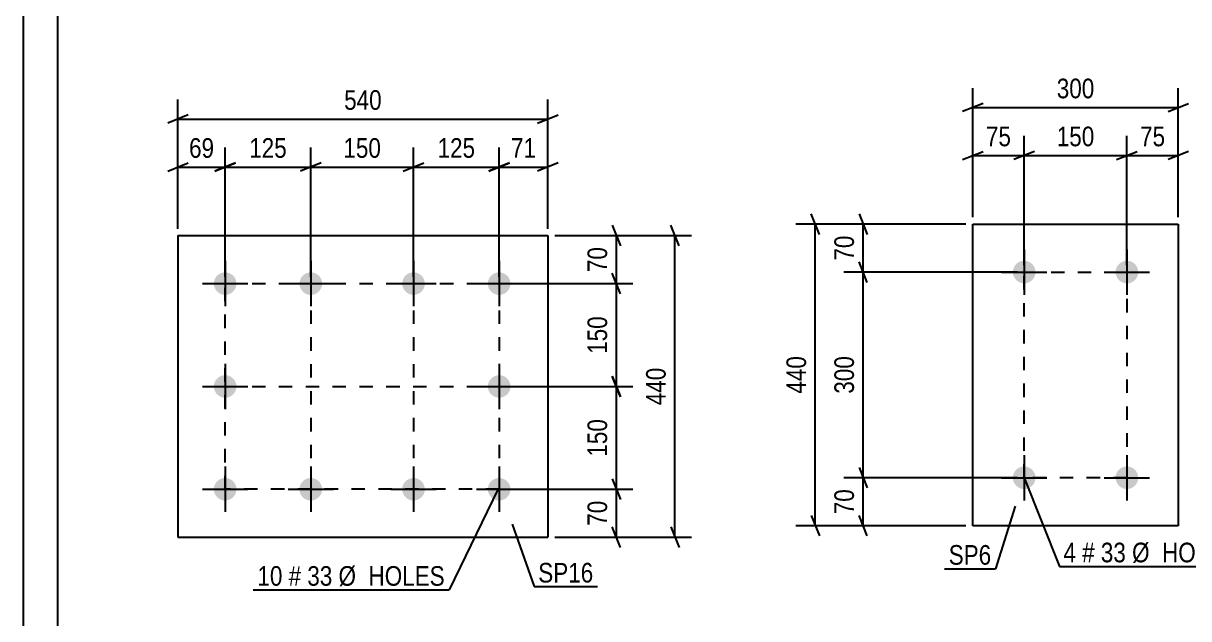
# Model space of a CAD drawing. Header units: millimetres. Extents: x 0 to 594, y 0 to 420.
# Drawn here: x 0 to 170.1, y 168.6 to 255.5 of the extents above; entities that cross this region are included whole.
import ezdxf

# ---------------------------------------------------------------- set-up
doc = ezdxf.new("R2010")
doc.units = ezdxf.units.MM
doc.linetypes.add('DXK_LINE_DOT2', pattern=[3.9198, 1.9599, -1.9599])
doc.styles.add('Arial Narrow', font='ARIALN.TTF', dxfattribs={"height": 0.2})

# ---------------------------------------------------------------- blocks, each defined once
blk = doc.blocks.new('Unknown-348436126-1134')
at = {"color": 5, "linetype": 'Continuous'}
for p, q in [((0, 420), (0, 0)), ((5, 415), (5, 5))]:
    blk.add_line(p, q, dxfattribs=at)
blk = doc.blocks.new('Part-348436126-11018 - 11017')
at = {"color": 2, "linetype": 'Continuous'}
for p, q in [((138.62, 182.17), (138.62, 226.17)), ((138.62, 226.17), (168.62, 226.17)), ((168.62, 226.17), (168.62, 182.17)), ((168.62, 182.17), (138.62, 182.17))]:
    blk.add_line(p, q, dxfattribs=at)
blk = doc.blocks.new('Bolt-348436126-11019 - 11017')
at = {"linetype": 'Continuous'}
for points in [[(146.12, 220.82, -1), (146.12, 217.52, -1)], [(161.12, 220.82, -1), (161.12, 217.52, -1)], [(146.12, 190.82, -1), (146.12, 187.52, -1)], [(161.12, 190.82, -1), (161.12, 187.52, -1)]]:
    blk.add_hatch(color=1, dxfattribs=at).paths.add_polyline_path(points)
at = {"color": 1, "linetype": 'Continuous'}
for p, q in [((146.12, 222.47), (146.12, 215.87)), ((161.12, 222.47), (161.12, 215.87)), ((142.82, 219.17), (149.42, 219.17)), ((157.82, 219.17), (164.42, 219.17)), ((146.12, 192.47), (146.12, 185.87)), ((161.12, 192.47), (161.12, 185.87)), ((142.82, 189.17), (149.42, 189.17)), ((157.82, 189.17), (164.42, 189.17))]:
    blk.add_line(p, q, dxfattribs=at)
blk = doc.blocks.new('Part-348436126-11027 - 11026')
at = {"color": 2, "linetype": 'Continuous'}
for p, q in [((22.58, 224.49), (22.58, 180.49)), ((22.58, 224.49), (76.58, 224.49)), ((76.58, 224.49), (76.58, 180.49)), ((22.58, 180.49), (76.58, 180.49))]:
    blk.add_line(p, q, dxfattribs=at)
blk = doc.blocks.new('Bolt-348436126-11028 - 11026')
at = {"linetype": 'Continuous'}
for points in [[(27.82, 217.49), (27.86, 217.83), (27.96, 218.16), (28.13, 218.46), (28.37, 218.71), (28.64, 218.91), (28.96, 219.05), (29.3, 219.13), (29.64, 219.13), (29.98, 219.05), (30.29, 218.91), (30.57, 218.71), (30.8, 218.46), (30.98, 218.16), (31.08, 217.83), (31.12, 217.49), (31.08, 217.14), (30.98, 216.81), (30.8, 216.52), (30.57, 216.26), (30.29, 216.06), (29.98, 215.92), (29.64, 215.84), (29.3, 215.84), (28.96, 215.92), (28.64, 216.06), (28.37, 216.26), (28.13, 216.52), (27.96, 216.81), (27.86, 217.14)], [(40.32, 217.49), (40.36, 217.83), (40.46, 218.16), (40.63, 218.46), (40.87, 218.71), (41.14, 218.91), (41.46, 219.05), (41.8, 219.13), (42.14, 219.13), (42.48, 219.05), (42.79, 218.91), (43.07, 218.71), (43.3, 218.46), (43.48, 218.16), (43.58, 217.83), (43.62, 217.49), (43.58, 217.14), (43.48, 216.81), (43.3, 216.52), (43.07, 216.26), (42.79, 216.06), (42.48, 215.92), (42.14, 215.84), (41.8, 215.84), (41.46, 215.92), (41.14, 216.06), (40.87, 216.26), (40.63, 216.52), (40.46, 216.81), (40.36, 217.14)], [(55.32, 217.49), (55.36, 217.83), (55.46, 218.16), (55.63, 218.46), (55.87, 218.71), (56.14, 218.91), (56.46, 219.05), (56.8, 219.13), (57.14, 219.13), (57.48, 219.05), (57.79, 218.91), (58.07, 218.71), (58.3, 218.46), (58.48, 218.16), (58.58, 217.83), (58.62, 217.49), (58.58, 217.14), (58.48, 216.81), (58.3, 216.52), (58.07, 216.26), (57.79, 216.06), (57.48, 215.92), (57.14, 215.84), (56.8, 215.84), (56.46, 215.92), (56.14, 216.06), (55.87, 216.26), (55.63, 216.52), (55.46, 216.81), (55.36, 217.14)], [(67.82, 217.49), (67.86, 217.83), (67.96, 218.16), (68.13, 218.46), (68.37, 218.71), (68.64, 218.91), (68.96, 219.05), (69.3, 219.13), (69.64, 219.13), (69.98, 219.05), (70.29, 218.91), (70.57, 218.71), (70.8, 218.46), (70.98, 218.16), (71.08, 217.83), (71.12, 217.49), (71.08, 217.14), (70.98, 216.81), (70.8, 216.52), (70.57, 216.26), (70.29, 216.06), (69.98, 215.92), (69.64, 215.84), (69.3, 215.84), (68.96, 215.92), (68.64, 216.06), (68.37, 216.26), (68.13, 216.52), (67.96, 216.81), (67.86, 217.14)], [(27.82, 202.49), (27.86, 202.83), (27.96, 203.16), (28.13, 203.46), (28.37, 203.71), (28.64, 203.91), (28.96, 204.05), (29.3, 204.13), (29.64, 204.13), (29.98, 204.05), (30.29, 203.91), (30.57, 203.71), (30.8, 203.46), (30.98, 203.16), (31.08, 202.83), (31.12, 202.49), (31.08, 202.14), (30.98, 201.81), (30.8, 201.52), (30.57, 201.26), (30.29, 201.06), (29.98, 200.92), (29.64, 200.84), (29.3, 200.84), (28.96, 200.92), (28.64, 201.06), (28.37, 201.26), (28.13, 201.52), (27.96, 201.81), (27.86, 202.14)], [(67.82, 202.49), (67.86, 202.83), (67.96, 203.16), (68.13, 203.46), (68.37, 203.71), (68.64, 203.91), (68.96, 204.05), (69.3, 204.13), (69.64, 204.13), (69.98, 204.05), (70.29, 203.91), (70.57, 203.71), (70.8, 203.46), (70.98, 203.16), (71.08, 202.83), (71.12, 202.49), (71.08, 202.14), (70.98, 201.81), (70.8, 201.52), (70.57, 201.26), (70.29, 201.06), (69.98, 200.92), (69.64, 200.84), (69.3, 200.84), (68.96, 200.92), (68.64, 201.06), (68.37, 201.26), (68.13, 201.52), (67.96, 201.81), (67.86, 202.14)], [(27.82, 187.49), (27.86, 187.83), (27.96, 188.16), (28.13, 188.46), (28.37, 188.71), (28.64, 188.91), (28.96, 189.05), (29.3, 189.13), (29.64, 189.13), (29.98, 189.05), (30.29, 188.91), (30.57, 188.71), (30.8, 188.46), (30.98, 188.16), (31.08, 187.83), (31.12, 187.49), (31.08, 187.14), (30.98, 186.81), (30.8, 186.52), (30.57, 186.26), (30.29, 186.06), (29.98, 185.92), (29.64, 185.84), (29.3, 185.84), (28.96, 185.92), (28.64, 186.06), (28.37, 186.26), (28.13, 186.52), (27.96, 186.81), (27.86, 187.14)], [(40.32, 187.49), (40.36, 187.83), (40.46, 188.16), (40.63, 188.46), (40.87, 188.71), (41.14, 188.91), (41.46, 189.05), (41.8, 189.13), (42.14, 189.13), (42.48, 189.05), (42.79, 188.91), (43.07, 188.71), (43.3, 188.46), (43.48, 188.16), (43.58, 187.83), (43.62, 187.49), (43.58, 187.14), (43.48, 186.81), (43.3, 186.52), (43.07, 186.26), (42.79, 186.06), (42.48, 185.92), (42.14, 185.84), (41.8, 185.84), (41.46, 185.92), (41.14, 186.06), (40.87, 186.26), (40.63, 186.52), (40.46, 186.81), (40.36, 187.14)], [(55.32, 187.49), (55.36, 187.83), (55.46, 188.16), (55.63, 188.46), (55.87, 188.71), (56.14, 188.91), (56.46, 189.05), (56.8, 189.13), (57.14, 189.13), (57.48, 189.05), (57.79, 188.91), (58.07, 188.71), (58.3, 188.46), (58.48, 188.16), (58.58, 187.83), (58.62, 187.49), (58.58, 187.14), (58.48, 186.81), (58.3, 186.52), (58.07, 186.26), (57.79, 186.06), (57.48, 185.92), (57.14, 185.84), (56.8, 185.84), (56.46, 185.92), (56.14, 186.06), (55.87, 186.26), (55.63, 186.52), (55.46, 186.81), (55.36, 187.14)], [(67.82, 187.49), (67.86, 187.83), (67.96, 188.16), (68.13, 188.46), (68.37, 188.71), (68.64, 188.91), (68.96, 189.05), (69.3, 189.13), (69.64, 189.13), (69.98, 189.05), (70.29, 188.91), (70.57, 188.71), (70.8, 188.46), (70.98, 188.16), (71.08, 187.83), (71.12, 187.49), (71.08, 187.14), (70.98, 186.81), (70.8, 186.52), (70.57, 186.26), (70.29, 186.06), (69.98, 185.92), (69.64, 185.84), (69.3, 185.84), (68.96, 185.92), (68.64, 186.06), (68.37, 186.26), (68.13, 186.52), (67.96, 186.81), (67.86, 187.14)]]:
    blk.add_hatch(color=1, dxfattribs=at).paths.add_polyline_path(points)
at = {"color": 1, "linetype": 'Continuous'}
for p, q in [((29.47, 220.79), (29.47, 214.19)), ((41.97, 220.79), (41.97, 214.19)), ((56.97, 220.79), (56.97, 214.19)), ((69.47, 220.79), (69.47, 214.19)), ((26.17, 217.49), (32.77, 217.49)), ((38.67, 217.49), (45.27, 217.49)), ((53.67, 217.49), (60.27, 217.49)), ((66.17, 217.49), (72.77, 217.49)), ((29.47, 205.79), (29.47, 199.19)), ((69.47, 205.79), (69.47, 199.19)), ((26.17, 202.49), (32.77, 202.49)), ((66.17, 202.49), (72.77, 202.49)), ((29.47, 190.79), (29.47, 184.19)), ((41.97, 190.79), (41.97, 184.19)), ((56.97, 190.79), (56.97, 184.19)), ((69.47, 190.79), (69.47, 184.19)), ((26.17, 187.49), (32.77, 187.49)), ((38.67, 187.49), (45.27, 187.49)), ((53.67, 187.49), (60.27, 187.49)), ((66.17, 187.49), (72.77, 187.49))]:
    blk.add_line(p, q, dxfattribs=at)
blk = doc.blocks.new('Rectangle-348436126-13508 - 11017')
at = {"color": 1, "linetype": 'DXK_LINE_DOT2'}
blk.add_lwpolyline([(146.12, 219.17), (161.12, 219.17), (161.12, 189.17), (146.12, 189.17), (146.12, 219.17)], close=True, dxfattribs=at)
blk = doc.blocks.new('Rectangle-348436126-13461 - 11026')
at = {"color": 1, "linetype": 'DXK_LINE_DOT2'}
blk.add_lwpolyline([(29.47, 217.49), (69.47, 217.49), (69.47, 187.49), (29.47, 187.49), (29.47, 217.49)], close=True, dxfattribs=at)
blk = doc.blocks.new('Line-348436126-14134 - 11026')
at = {"color": 1, "linetype": 'DXK_LINE_DOT2'}
blk.add_line((41.97, 217.49), (41.97, 187.49), dxfattribs=at)
blk = doc.blocks.new('Line-348436126-14141 - 11026')
at = {"color": 1, "linetype": 'DXK_LINE_DOT2'}
blk.add_line((56.97, 217.49), (56.97, 187.49), dxfattribs=at)
blk = doc.blocks.new('Line-348436126-14148 - 11026')
at = {"color": 1, "linetype": 'DXK_LINE_DOT2'}
blk.add_line((29.47, 202.49), (69.47, 202.49), dxfattribs=at)
blk = doc.blocks.new('StraightDimension-348436126-11387 - 11017')
at = {"color": 7, "linetype": 'Continuous'}
for p, q in [((122.02, 190.67), (123.22, 187.67)), ((145.12, 189.17), (119.77, 189.17)), ((122.62, 182.17), (122.62, 189.17)), ((137.62, 182.17), (119.77, 182.17)), ((123.22, 180.67), (122.02, 183.67))]:
    blk.add_line(p, q, dxfattribs=at)
at = {"color": 0}
blk.add_wipeout([(121.87, 188.1), (117.67, 188.1), (117.67, 183.24), (121.87, 183.24)], dxfattribs=at)
at = {"color": 3, "style": 'Arial Narrow'}
blk.add_text('70', height=2.863, rotation=90.0002, dxfattribs=at).set_placement((121.27, 183.84))
blk = doc.blocks.new('StraightDimension-348436126-11386 - 11017')
at = {"color": 7, "linetype": 'Continuous'}
for p, q in [((123.22, 217.67), (122.02, 220.67)), ((145.12, 219.17), (119.77, 219.17)), ((122.62, 189.17), (122.62, 219.17)), ((122.02, 190.67), (123.22, 187.67)), ((145.12, 189.17), (119.77, 189.17))]:
    blk.add_line(p, q, dxfattribs=at)
at = {"color": 0}
blk.add_wipeout([(121.87, 207.51), (117.67, 207.51), (117.67, 200.83), (121.87, 200.83)], dxfattribs=at)
at = {"color": 3, "style": 'Arial Narrow'}
blk.add_text('300', height=2.863, rotation=90.0002, dxfattribs=at).set_placement((121.27, 201.43))
blk = doc.blocks.new('StraightDimension-348436126-11385 - 11017')
at = {"color": 7, "linetype": 'Continuous'}
for p, q in [((122.02, 227.67), (123.22, 224.67)), ((137.62, 226.17), (119.77, 226.17)), ((122.62, 219.17), (122.62, 226.17)), ((123.22, 217.67), (122.02, 220.67)), ((145.12, 219.17), (119.77, 219.17))]:
    blk.add_line(p, q, dxfattribs=at)
at = {"color": 0}
blk.add_wipeout([(121.87, 225.1), (117.67, 225.1), (117.67, 220.24), (121.87, 220.24)], dxfattribs=at)
at = {"color": 3, "style": 'Arial Narrow'}
blk.add_text('70', height=2.863, rotation=90.0002, dxfattribs=at).set_placement((121.27, 220.84))
blk = doc.blocks.new('StraightDimension-348436126-11397 - 11017')
at = {"color": 7, "linetype": 'Continuous'}
for p, q in [((116.22, 224.67), (115.02, 227.67)), ((137.62, 226.17), (112.77, 226.17)), ((115.62, 182.17), (115.62, 226.17)), ((137.62, 182.17), (112.77, 182.17)), ((115.02, 183.67), (116.22, 180.67))]:
    blk.add_line(p, q, dxfattribs=at)
at = {"color": 0}
blk.add_wipeout([(114.87, 207.51), (110.67, 207.51), (110.67, 200.83), (114.87, 200.83)], dxfattribs=at)
at = {"color": 3, "style": 'Arial Narrow'}
blk.add_text('440', height=2.863, rotation=90.0002, dxfattribs=at).set_placement((114.27, 201.43))
blk = doc.blocks.new('StraightDimension-348436126-11401 - 11017')
at = {"color": 7, "linetype": 'Continuous'}
for p, q in [((161.12, 220.17), (161.12, 239.02)), ((168.62, 227.17), (168.62, 239.02)), ((159.62, 235.57), (162.62, 236.77)), ((170.12, 236.77), (167.12, 235.57)), ((161.12, 236.17), (168.62, 236.17))]:
    blk.add_line(p, q, dxfattribs=at)
at = {"color": 0}
blk.add_wipeout([(167.3, 236.92), (167.3, 241.12), (162.44, 241.12), (162.44, 236.92)], dxfattribs=at)
at = {"color": 3, "style": 'Arial Narrow'}
blk.add_text('75', height=2.863, dxfattribs=at).set_placement((163.04, 237.52))
blk = doc.blocks.new('StraightDimension-348436126-11402 - 11017')
at = {"color": 7, "linetype": 'Continuous'}
for p, q in [((146.12, 220.17), (146.12, 239.02)), ((161.12, 220.17), (161.12, 239.02)), ((147.62, 236.77), (144.62, 235.57)), ((159.62, 235.57), (162.62, 236.77)), ((146.12, 236.17), (161.12, 236.17))]:
    blk.add_line(p, q, dxfattribs=at)
at = {"color": 0}
blk.add_wipeout([(156.96, 236.92), (156.96, 241.12), (150.28, 241.12), (150.28, 236.92)], dxfattribs=at)
at = {"color": 3, "style": 'Arial Narrow'}
blk.add_text('150', height=2.863, dxfattribs=at).set_placement((150.88, 237.52))
blk = doc.blocks.new('StraightDimension-348436126-11403 - 11017')
at = {"color": 7, "linetype": 'Continuous'}
for p, q in [((138.62, 227.17), (138.62, 239.02)), ((146.12, 220.17), (146.12, 239.02)), ((137.12, 235.57), (140.12, 236.77)), ((147.62, 236.77), (144.62, 235.57)), ((138.62, 236.17), (146.12, 236.17))]:
    blk.add_line(p, q, dxfattribs=at)
at = {"color": 0}
blk.add_wipeout([(144.8, 236.92), (144.8, 241.12), (139.94, 241.12), (139.94, 236.92)], dxfattribs=at)
at = {"color": 3, "style": 'Arial Narrow'}
blk.add_text('75', height=2.863, dxfattribs=at).set_placement((140.54, 237.52))
blk = doc.blocks.new('StraightDimension-348436126-11413 - 11017')
at = {"color": 7, "linetype": 'Continuous'}
for p, q in [((138.62, 227.17), (138.62, 246.02)), ((168.62, 227.17), (168.62, 246.02)), ((140.12, 243.77), (137.12, 242.57)), ((167.12, 242.57), (170.12, 243.77)), ((138.62, 243.17), (168.62, 243.17))]:
    blk.add_line(p, q, dxfattribs=at)
at = {"color": 0}
blk.add_wipeout([(156.96, 243.92), (156.96, 248.12), (150.28, 248.12), (150.28, 243.92)], dxfattribs=at)
at = {"color": 3, "style": 'Arial Narrow'}
blk.add_text('300', height=2.863, dxfattribs=at).set_placement((150.88, 244.52))
blk = doc.blocks.new('StraightDimension-348436126-11417 - 11026')
at = {"color": 7, "linetype": 'Continuous'}
for p, q in [((85.98, 225.99), (87.18, 222.99)), ((77.58, 224.49), (88.98, 224.49)), ((86.58, 217.49), (86.58, 224.49)), ((87.18, 215.99), (85.98, 218.99)), ((70.47, 217.49), (88.98, 217.49))]:
    blk.add_line(p, q, dxfattribs=at)
at = {"color": 0}
blk.add_wipeout([(85.83, 223.41), (81.63, 223.41), (81.63, 218.56), (85.83, 218.56)], dxfattribs=at)
at = {"color": 3, "style": 'Arial Narrow'}
blk.add_text('70', height=2.863, rotation=90.0002, dxfattribs=at).set_placement((85.23, 219.16))
blk = doc.blocks.new('StraightDimension-348436126-11418 - 11026')
at = {"color": 7, "linetype": 'Continuous'}
for p, q in [((87.18, 215.99), (85.98, 218.99)), ((70.47, 217.49), (88.98, 217.49)), ((86.58, 202.49), (86.58, 217.49)), ((70.47, 202.49), (88.98, 202.49)), ((85.98, 203.99), (87.18, 200.99))]:
    blk.add_line(p, q, dxfattribs=at)
at = {"color": 0}
blk.add_wipeout([(85.83, 213.33), (81.63, 213.33), (81.63, 206.64), (85.83, 206.64)], dxfattribs=at)
at = {"color": 3, "style": 'Arial Narrow'}
blk.add_text('150', height=2.863, rotation=90.0002, dxfattribs=at).set_placement((85.23, 207.24))
blk = doc.blocks.new('StraightDimension-348436126-11419 - 11026')
at = {"color": 7, "linetype": 'Continuous'}
for p, q in [((70.47, 202.49), (88.98, 202.49)), ((87.18, 200.99), (85.98, 203.99)), ((86.58, 187.49), (86.58, 202.49)), ((85.98, 188.99), (87.18, 185.99)), ((70.47, 187.49), (88.98, 187.49))]:
    blk.add_line(p, q, dxfattribs=at)
at = {"color": 0}
blk.add_wipeout([(85.83, 198.33), (81.63, 198.33), (81.63, 191.64), (85.83, 191.64)], dxfattribs=at)
at = {"color": 3, "style": 'Arial Narrow'}
blk.add_text('150', height=2.863, rotation=90.0002, dxfattribs=at).set_placement((85.23, 192.24))
blk = doc.blocks.new('StraightDimension-348436126-11420 - 11026')
at = {"color": 7, "linetype": 'Continuous'}
for p, q in [((85.98, 188.99), (87.18, 185.99)), ((70.47, 187.49), (88.98, 187.49)), ((86.58, 180.49), (86.58, 187.49)), ((77.58, 180.49), (88.98, 180.49)), ((87.18, 178.99), (85.98, 181.99))]:
    blk.add_line(p, q, dxfattribs=at)
at = {"color": 0}
blk.add_wipeout([(85.83, 186.41), (81.63, 186.41), (81.63, 181.56), (85.83, 181.56)], dxfattribs=at)
at = {"color": 3, "style": 'Arial Narrow'}
blk.add_text('70', height=2.863, rotation=90.0002, dxfattribs=at).set_placement((85.23, 182.16))
blk = doc.blocks.new('StraightDimension-348436126-11433 - 11026')
at = {"color": 7, "linetype": 'Continuous'}
for p, q in [((95.73, 222.99), (94.53, 225.99)), ((77.58, 224.49), (97.53, 224.49)), ((95.13, 180.49), (95.13, 224.49)), ((77.58, 180.49), (97.53, 180.49)), ((94.53, 181.99), (95.73, 178.99))]:
    blk.add_line(p, q, dxfattribs=at)
at = {"color": 0}
blk.add_wipeout([(94.38, 205.83), (90.18, 205.83), (90.18, 199.14), (94.38, 199.14)], dxfattribs=at)
at = {"color": 3, "style": 'Arial Narrow'}
blk.add_text('440', height=2.863, rotation=90.0002, dxfattribs=at).set_placement((93.78, 199.74))
blk = doc.blocks.new('StraightDimension-348436126-11437 - 11026')
at = {"color": 7, "linetype": 'Continuous'}
for p, q in [((69.47, 218.49), (69.47, 237.34)), ((76.58, 225.49), (76.58, 237.34)), ((67.97, 233.89), (70.97, 235.09)), ((78.08, 235.09), (75.08, 233.89)), ((69.47, 234.49), (76.58, 234.49))]:
    blk.add_line(p, q, dxfattribs=at)
at = {"color": 0}
blk.add_wipeout([(75.45, 235.24), (75.45, 239.44), (70.6, 239.44), (70.6, 235.24)], dxfattribs=at)
at = {"color": 3, "style": 'Arial Narrow'}
blk.add_text('71', height=2.863, dxfattribs=at).set_placement((71.2, 235.84))
blk = doc.blocks.new('StraightDimension-348436126-11438 - 11026')
at = {"color": 7, "linetype": 'Continuous'}
for p, q in [((56.97, 218.49), (56.97, 237.34)), ((69.47, 218.49), (69.47, 237.34)), ((55.47, 233.89), (58.47, 235.09)), ((70.97, 235.09), (67.97, 233.89)), ((56.97, 234.49), (69.47, 234.49))]:
    blk.add_line(p, q, dxfattribs=at)
at = {"color": 0}
blk.add_wipeout([(66.56, 235.24), (66.56, 239.44), (59.88, 239.44), (59.88, 235.24)], dxfattribs=at)
at = {"color": 3, "style": 'Arial Narrow'}
blk.add_text('125', height=2.863, dxfattribs=at).set_placement((60.48, 235.84))
blk = doc.blocks.new('StraightDimension-348436126-11439 - 11026')
at = {"color": 7, "linetype": 'Continuous'}
for p, q in [((41.97, 218.49), (41.97, 237.34)), ((56.97, 218.49), (56.97, 237.34)), ((43.47, 235.09), (40.47, 233.89)), ((55.47, 233.89), (58.47, 235.09)), ((41.97, 234.49), (56.97, 234.49))]:
    blk.add_line(p, q, dxfattribs=at)
at = {"color": 0}
blk.add_wipeout([(52.81, 235.24), (52.81, 239.44), (46.13, 239.44), (46.13, 235.24)], dxfattribs=at)
at = {"color": 3, "style": 'Arial Narrow'}
blk.add_text('150', height=2.863, dxfattribs=at).set_placement((46.73, 235.84))
blk = doc.blocks.new('StraightDimension-348436126-11440 - 11026')
at = {"color": 7, "linetype": 'Continuous'}
for p, q in [((29.47, 218.49), (29.47, 237.34)), ((41.97, 218.49), (41.97, 237.34)), ((27.97, 233.89), (30.97, 235.09)), ((43.47, 235.09), (40.47, 233.89)), ((29.47, 234.49), (41.97, 234.49))]:
    blk.add_line(p, q, dxfattribs=at)
at = {"color": 0}
blk.add_wipeout([(39.06, 235.24), (39.06, 239.44), (32.38, 239.44), (32.38, 235.24)], dxfattribs=at)
at = {"color": 3, "style": 'Arial Narrow'}
blk.add_text('125', height=2.863, dxfattribs=at).set_placement((32.98, 235.84))
blk = doc.blocks.new('StraightDimension-348436126-11441 - 11026')
at = {"color": 7, "linetype": 'Continuous'}
for p, q in [((22.58, 225.49), (22.58, 237.34)), ((29.47, 218.49), (29.47, 237.34)), ((21.08, 233.89), (24.08, 235.09)), ((30.97, 235.09), (27.97, 233.89)), ((22.58, 234.49), (29.47, 234.49))]:
    blk.add_line(p, q, dxfattribs=at)
at = {"color": 0}
blk.add_wipeout([(28.45, 235.24), (28.45, 239.44), (23.6, 239.44), (23.6, 235.24)], dxfattribs=at)
at = {"color": 3, "style": 'Arial Narrow'}
blk.add_text('69', height=2.863, dxfattribs=at).set_placement((24.2, 235.84))
blk = doc.blocks.new('StraightDimension-348436126-11457 - 11026')
at = {"color": 7, "linetype": 'Continuous'}
for p, q in [((22.58, 225.49), (22.58, 244.34)), ((76.58, 225.49), (76.58, 244.34)), ((24.08, 242.09), (21.08, 240.89)), ((75.08, 240.89), (78.08, 242.09)), ((22.58, 241.49), (76.58, 241.49))]:
    blk.add_line(p, q, dxfattribs=at)
at = {"color": 0}
blk.add_wipeout([(52.92, 242.24), (52.92, 246.44), (46.24, 246.44), (46.24, 242.24)], dxfattribs=at)
at = {"color": 3, "style": 'Arial Narrow'}
blk.add_text('540', height=2.863, dxfattribs=at).set_placement((46.84, 242.84))
blk = doc.blocks.new('Mark-348436126-11846 - 11017')
at = {"color": 0}
blk.add_wipeout([(141.31, 176.48), (141.31, 179.48), (135.1, 179.48), (135.1, 176.48)], dxfattribs=at)
blk.add_wipeout([(141.31, 176.48), (141.31, 179.48), (135.1, 179.48), (135.1, 176.48)], dxfattribs=at)
at = {"color": 30, "linetype": 'Continuous'}
for p in [(144.81, 185), (134.5, 175.88)]:
    blk.add_line(p, (141.91, 175.88), dxfattribs=at)
at = {"color": 3, "style": 'Arial Narrow'}
blk.add_text('SP6', height=2.863, dxfattribs=at).set_placement((135.1, 176.48))
blk = doc.blocks.new('Mark-348436126-11849 - 11017')
at = {"color": 0}
for points in [[(153.68, 176.83), (153.68, 179.83), (151.86, 179.83), (151.86, 176.83)], [(156.41, 176.83), (156.41, 179.83), (154.58, 179.83), (154.58, 176.83)], [(160.97, 176.83), (160.97, 179.83), (157.31, 179.83), (157.31, 176.83)], [(177.4, 176.83), (177.4, 179.83), (161.87, 179.83), (161.87, 176.83)]]:
    blk.add_wipeout(points, dxfattribs=at)
for points in [[(153.68, 176.83), (153.68, 179.83), (151.86, 179.83), (151.86, 176.83)], [(156.41, 176.83), (156.41, 179.83), (154.58, 179.83), (154.58, 176.83)], [(160.97, 176.83), (160.97, 179.83), (157.31, 179.83), (157.31, 176.83)], [(177.4, 176.83), (177.4, 179.83), (161.87, 179.83), (161.87, 176.83)]]:
    blk.add_wipeout(points, dxfattribs=at)
at = {"color": 7, "linetype": 'Continuous'}
for p, q in [((146.12, 189.17), (151.26, 176.23)), ((151.26, 176.23), (178, 176.23))]:
    blk.add_line(p, q, dxfattribs=at)
at = {"color": 3, "style": 'Arial Narrow'}
for s, height, p in [('4', 2.86, (151.86, 176.83)), ('#', 2.86, (154.58, 176.83)), ('33', 2.863, (157.31, 176.83)), ('Ø  HOLES', 2.863, (161.87, 176.83))]:
    blk.add_text(s, height=height, dxfattribs=at).set_placement(p)
blk = doc.blocks.new('Mark-348436126-11850 - 11026')
at = {"color": 0}
blk.add_wipeout([(83.22, 173.88), (83.22, 176.88), (75.18, 176.88), (75.18, 173.88)], dxfattribs=at)
blk.add_wipeout([(83.22, 173.88), (83.22, 176.88), (75.18, 176.88), (75.18, 173.88)], dxfattribs=at)
at = {"color": 30, "linetype": 'Continuous'}
for p, q in [((71.36, 182.37), (74.58, 173.28)), ((74.58, 173.28), (83.82, 173.28))]:
    blk.add_line(p, q, dxfattribs=at)
at = {"color": 3, "style": 'Arial Narrow'}
blk.add_text('SP16', height=2.863, dxfattribs=at).set_placement((75.18, 173.88))
blk = doc.blocks.new('Mark-348436126-11853 - 11026')
at = {"color": 0}
for points in [[(37.84, 173.41), (37.84, 176.41), (34.18, 176.41), (34.18, 173.41)], [(40.56, 173.41), (40.56, 176.41), (38.74, 176.41), (38.74, 173.41)], [(45.12, 173.41), (45.12, 176.41), (41.46, 176.41), (41.46, 173.41)], [(61.55, 173.41), (61.55, 176.41), (46.02, 176.41), (46.02, 173.41)]]:
    blk.add_wipeout(points, dxfattribs=at)
for points in [[(37.84, 173.41), (37.84, 176.41), (34.18, 176.41), (34.18, 173.41)], [(40.56, 173.41), (40.56, 176.41), (38.74, 176.41), (38.74, 173.41)], [(45.12, 173.41), (45.12, 176.41), (41.46, 176.41), (41.46, 173.41)], [(61.55, 173.41), (61.55, 176.41), (46.02, 176.41), (46.02, 173.41)]]:
    blk.add_wipeout(points, dxfattribs=at)
at = {"color": 7, "linetype": 'Continuous'}
for p in [(69.33, 187.56), (33.58, 172.81)]:
    blk.add_line(p, (62.15, 172.81), dxfattribs=at)
at = {"color": 3, "style": 'Arial Narrow'}
for s, height, p in [('10', 2.863, (34.18, 173.41)), ('#', 2.86, (38.74, 173.41)), ('33', 2.863, (41.46, 173.41)), ('Ø  HOLES', 2.863, (46.02, 173.41))]:
    blk.add_text(s, height=height, dxfattribs=at).set_placement(p)

msp = doc.modelspace()

# ---------------------------------------------------------------- block references
for name in ['Unknown-348436126-1134', 'Part-348436126-11018 - 11017', 'Part-348436126-11027 - 11026', 'Bolt-348436126-11019 - 11017', 'Bolt-348436126-11028 - 11026', 'Rectangle-348436126-13508 - 11017', 'Rectangle-348436126-13461 - 11026', 'Line-348436126-14134 - 11026', 'Line-348436126-14141 - 11026', 'Line-348436126-14148 - 11026']:
    msp.add_blockref(name, (0, 0))

# ---------------------------------------------------------------- next in the draw order: block references
for name in ['StraightDimension-348436126-11401 - 11017', 'StraightDimension-348436126-11417 - 11026', 'StraightDimension-348436126-11387 - 11017', 'Mark-348436126-11849 - 11017', 'Mark-348436126-11853 - 11026']:
    msp.add_blockref(name, (0, 0))

# ---------------------------------------------------------------- next in the draw order: block references
for name in ['StraightDimension-348436126-11386 - 11017', 'StraightDimension-348436126-11418 - 11026']:
    msp.add_blockref(name, (0, 0))

# ---------------------------------------------------------------- next in the draw order: block references
for name in ['StraightDimension-348436126-11385 - 11017', 'StraightDimension-348436126-11419 - 11026']:
    msp.add_blockref(name, (0, 0))

# ---------------------------------------------------------------- next in the draw order: block references
for name in ['StraightDimension-348436126-11402 - 11017', 'StraightDimension-348436126-11397 - 11017', 'StraightDimension-348436126-11420 - 11026']:
    msp.add_blockref(name, (0, 0))

# ---------------------------------------------------------------- next in the draw order: block references
for name in ['StraightDimension-348436126-11403 - 11017', 'StraightDimension-348436126-11433 - 11026', 'Mark-348436126-11846 - 11017']:
    msp.add_blockref(name, (0, 0))

# ---------------------------------------------------------------- next in the draw order: block references
for name in ['StraightDimension-348436126-11413 - 11017', 'StraightDimension-348436126-11437 - 11026', 'Mark-348436126-11850 - 11026']:
    msp.add_blockref(name, (0, 0))

# ---------------------------------------------------------------- next in the draw order: block references
msp.add_blockref('StraightDimension-348436126-11438 - 11026', (0, 0))

# ---------------------------------------------------------------- next in the draw order: block references
msp.add_blockref('StraightDimension-348436126-11439 - 11026', (0, 0))

# ---------------------------------------------------------------- next in the draw order: block references
msp.add_blockref('StraightDimension-348436126-11440 - 11026', (0, 0))

# ---------------------------------------------------------------- next in the draw order: block references
msp.add_blockref('StraightDimension-348436126-11441 - 11026', (0, 0))

# ---------------------------------------------------------------- next in the draw order: block references
msp.add_blockref('StraightDimension-348436126-11457 - 11026', (0, 0))

doc.saveas('drawing.dxf')
